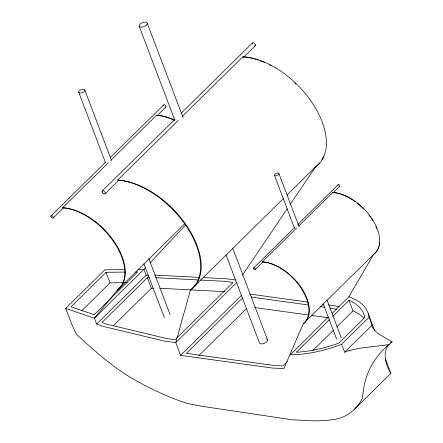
<?xml version="1.0" encoding="UTF-8"?>
<svg xmlns="http://www.w3.org/2000/svg" width="443" height="443" viewBox="0 0 443 443"><rect width="100%" height="100%" fill="white"/><g stroke="black" fill="none" stroke-linecap="round" stroke-linejoin="round"><path stroke-width="0.66" d="M332.2 313.245L348.885 296.81L373.604 254.437A39.693 23.091 45.4 0 0 376.987 250.66M242.349 275.302L287.258 208.769M290.359 204.184L315.521 166.9A70.564 41.055 45.4 0 0 319.674 162.852M388.517 344.748C382.254 353.198 385.787 365.303 390.898 373.344L354.566 409.133C348.348 415.373 339.958 419.255 331.154 419.814A84.585 42.129 -20.3 0 1 310.377 420.717L291.843 419.754L202.667 406.392L187.727 403.562L181.032 401.341A280.275 142.624 49.7 0 1 127.512 375.625L116.908 368.57A284.19 125.95 53 0 1 76.285 334.066L71.827 324.486L65.708 308.378L104.836 269.831L124.738 269.61M354.566 409.133C357.689 406.026 360.325 402.443 362.28 398.495C363.221 391.285 364.085 384.003 366.472 377.093C371.029 362.922 380.509 351.017 392.077 341.863L378.062 333.59L376.489 332.106A137.053 67.281 -20.8 0 1 372.214 327.039L372.02 325.278L368.864 316.136A84.574 41.52 -20.8 0 0 349.084 296.865L348.885 296.81M145.365 267.877L94.392 318.212L65.708 308.378M150.088 262.843L185.523 225.061M51.045 215.929L105.656 162.132M110.573 157.282L163.711 104.936M236.894 282.407L175.771 342.627L163.96 340.994L104.027 326.602L96.613 324.06L94.392 318.212L117.146 290.353A52.922 30.794 45.4 0 0 114.405 242.775A52.922 30.794 45.4 0 0 62.629 207.784L108.341 162.747M110.8 160.322L156.517 115.285A52.667 30.645 45.4 0 1 174.885 120.236M53.238 217.962L63.57 207.784M157.049 115.689L165.904 106.968M102.195 190.999L175.09 119.184M180.999 113.364L252.416 43.004M298.737 225.985L332.71 192.511A39.499 22.981 45.4 0 1 371.921 218.659A39.499 22.981 45.4 0 1 373.604 254.437L303.184 323.811L283.935 368.537L272.207 368.05L180.611 355.364L175.771 342.627L190.335 290.231A70.564 41.055 45.4 0 0 186.68 226.794A70.564 41.055 45.4 0 0 117.644 180.135L178.263 120.413M182.206 116.526L242.83 56.804A70.564 41.055 45.4 0 1 253.33 58.565M105.118 193.707L118.912 180.118M243.523 57.357L255.345 45.712M125.275 272.085L106.043 272.307L71.018 306.811L94.187 314.751L137.635 271.947L135.575 271.969M81.839 310.659L110.052 282.867L123.104 282.717M184.493 224.008L117.146 290.353A52.667 30.645 45.4 0 0 114.903 242.648A52.667 30.645 45.4 0 0 62.629 207.784M96.613 324.06L146.168 275.236L148.865 275.208M149.263 277.689L147.375 277.711L101.923 322.487L107.001 324.232L166.64 338.546L175.013 339.709L233.101 282.484L224.728 281.322L200.563 280.054M113.264 325.826L151.39 288.266L153.278 288.243M283.487 198.464L190.335 290.231A70.221 40.856 45.4 0 0 187.345 226.622A70.221 40.856 45.4 0 0 117.644 180.135M286.937 195.064L315.521 166.9A70.221 40.856 45.4 0 0 312.531 103.291A70.221 40.856 45.4 0 0 242.83 56.804M253.606 267.993L294.872 227.337M297.823 224.435L338.109 184.748M262.295 261.879A39.499 22.981 45.4 0 1 301.506 288.033A39.499 22.981 45.4 0 1 303.184 323.811A39.693 23.091 45.4 0 0 301.129 288.127A39.693 23.091 45.4 0 0 262.295 261.879L296.766 227.923M255.251 269.516L263.114 261.774M332.876 193.048L339.753 186.27M180.611 355.364L241.734 295.149M242.493 298.067L186.37 353.353L274.51 365.558L282.889 365.901L287.324 361.538M198.752 355.663L246.502 308.621M328.274 317.11L290.254 354.826A84.574 41.52 -20.8 0 0 339.449 345.108L341.675 344.244L368.997 317.326M329.337 319.724L296.389 352.185L296.943 352.168A80.249 39.394 -20.8 0 0 338.773 343.098L364.766 317.487A80.249 39.394 -20.8 0 0 349.389 300.498L349.006 300.348L332.782 316.335M312.697 350.629L333.346 330.284M336.791 326.895L353.016 310.908L353.403 311.052A80.249 39.394 -20.8 0 1 363.847 318.196M341.675 344.244L344.693 352.196L372.02 325.278M390.349 342.926L392.077 341.863M344.693 352.196L347.976 350.922A137.053 67.281 -20.8 0 1 360.209 348.143L389.331 344.571M137.773 269.46L143.947 269.388L146.168 275.236M154.934 275.136L198.885 277.357M124.477 282.7L127.224 282.667M390.864 373.183L385.255 358.381M203.005 277.573L227.054 278.83L235.587 280.015M155.681 277.706L198.492 279.948M159.696 288.26L224.595 291.666M249.858 294.058L307.957 302.104M322.316 304.092L323.683 304.28M328.468 304.945L335.301 305.891L339.183 306.883M251.292 297.07L308.682 305.017M320.3 306.628L325.084 307.287M329.863 307.951L337.007 309.458M254.62 307.536L308.594 315.006M311.329 315.388L327.726 317.659M390.427 373.012L390.898 373.344M368.139 313.312L374.739 330.694M349.006 300.348L353.016 310.908M278.946 173.623A2.431 1.191 -20.8 0 1 275.767 175.827A2.431 1.191 -20.8 0 1 275.253 173.817A2.431 1.191 -20.8 0 1 278.946 173.623L299.058 226.556M327.012 300.149L341.232 337.588M274.367 175.223L294.473 228.156M323.407 304.335L336.652 339.194M147.248 23.224A4.319 2.121 -20.8 0 1 141.599 27.15A4.319 2.121 -20.8 0 1 140.675 23.573A4.319 2.121 -20.8 0 1 147.248 23.224L183.097 117.6M232.702 248.18L267.572 339.975M139.102 26.076L174.703 119.804M226.024 254.908L259.421 342.821A4.319 2.121 -20.8 0 0 265.064 343.02A4.319 2.121 -20.8 0 0 266.758 339.133M84.829 90.101A3.239 1.589 -20.8 0 1 80.593 93.041A3.239 1.589 -20.8 0 1 79.901 90.361A3.239 1.589 -20.8 0 1 84.829 90.101L111.558 160.466M148.831 258.59L170.167 314.751M78.721 92.238L105.451 162.603M143.947 263.956L164.303 317.537M147.375 277.711L151.39 288.266M106.043 272.307L110.052 282.867M332.71 192.511A39.693 23.091 45.4 0 1 355.07 201.604M357.174 203.187A39.693 23.091 45.4 0 1 363.631 208.985M368.881 215.021A39.693 23.091 45.4 0 1 370.448 217.148M371.544 218.753A39.693 23.091 45.4 0 1 372.663 220.514M375.858 226.523A39.693 23.091 45.4 0 1 376.683 228.472M379.352 242.426A39.693 23.091 45.4 0 1 379.053 245.034M378.771 246.336A39.693 23.091 45.4 0 1 377.309 250.101M338.064 185.34A1.124 0.653 45.4 0 1 338.629 184.604A1.124 0.653 45.4 0 1 339.792 185.678A1.124 0.653 45.4 0 1 339.227 186.414M156.517 115.285A52.922 30.794 45.4 0 1 174.16 120.186M163.65 105.722A1.495 0.869 45.4 0 1 164.514 104.769A1.495 0.869 45.4 0 1 166.009 106.386A1.495 0.869 45.4 0 1 164.89 107.062M254.681 58.93A70.564 41.055 45.4 0 1 258.385 60.098M260.262 60.774A70.564 41.055 45.4 0 1 264.67 62.574M269.588 64.933A70.564 41.055 45.4 0 1 270.789 65.57M294.717 83.062A70.564 41.055 45.4 0 1 295.691 83.998M323.346 156.623A70.564 41.055 45.4 0 1 321.873 159.624M252.255 43.652A1.999 1.163 45.4 0 1 253.629 42.827A1.999 1.163 45.4 0 1 255.461 44.804A1.999 1.163 45.4 0 1 254.409 45.972M253.562 268.585A1.124 0.653 45.4 0 0 255.118 269.626A1.124 0.653 45.4 0 0 254.603 268.054A1.124 0.653 45.4 0 0 253.562 268.585M50.984 216.721A1.495 0.869 45.4 0 0 53.06 218.106A1.495 0.869 45.4 0 0 52.374 216.012A1.495 0.869 45.4 0 0 50.984 216.721M102.117 192.052A1.999 1.163 45.4 0 0 104.886 193.901A1.999 1.163 45.4 0 0 103.972 191.11A1.999 1.163 45.4 0 0 102.117 192.052"/></g></svg>
